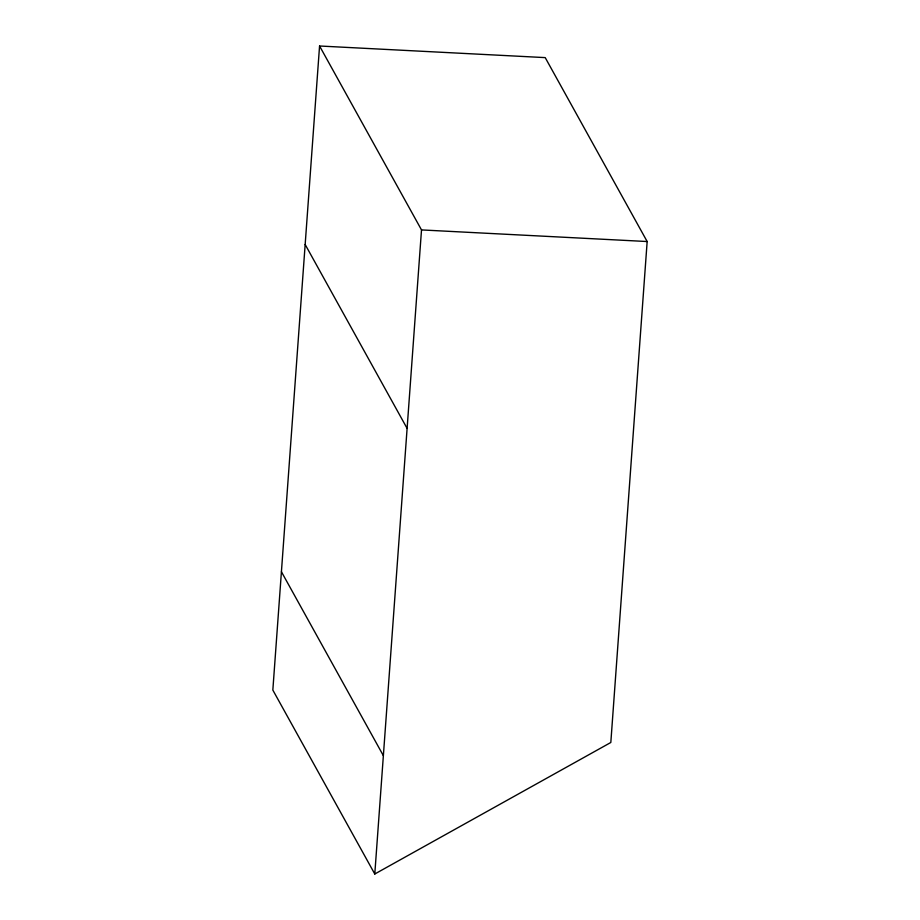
<?xml version="1.0" encoding="UTF-8"?>
<svg xmlns="http://www.w3.org/2000/svg" width="920" height="920" viewBox="0 0 920 920"><rect width="100%" height="100%" fill="white"/><g stroke="black" fill="none" stroke-linecap="round" stroke-linejoin="round"><path stroke-width="1.38" d="M319.562 46L272.837 690.081L374.785 874L610.822 742.486L647.162 241.534L545.215 57.615L319.562 46L421.509 229.919L374.785 874M421.509 229.919L647.162 241.534M305.164 244.501L407.111 428.421M281.428 571.768L383.375 755.688"/></g></svg>
